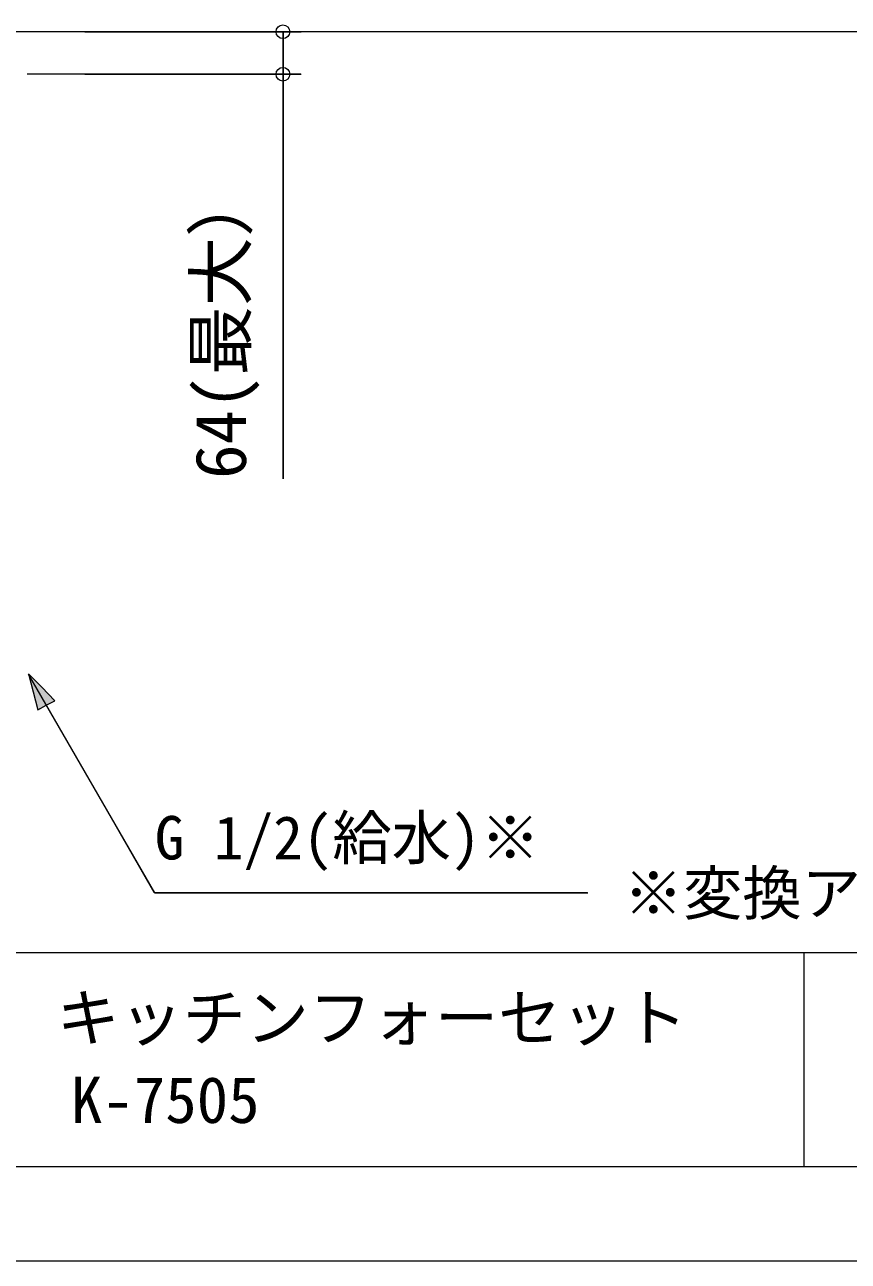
# Model space of a CAD drawing. Units: millimetres, scale not verified. Extents: x -1392 to 1770, y -947 to 991.
# Drawn here: x -391 to 61, y -947 to -268 of the extents above; entities that cross this region are included whole.
import ezdxf
from ezdxf.enums import TextEntityAlignment as Align

# ---------------------------------------------------------------- set-up
doc = ezdxf.new("R2010")
doc.units = ezdxf.units.MM
doc.header["$LTSCALE"] = 10
for name, color, linetype, lineweight in [('0-1_レイヤー_1', 7, 'Continuous', 18), ('0-8', 7, 'Continuous', 5), ('F-0', 7, 'Continuous', 5)]:
    doc.layers.add(name, color=color, linetype=linetype, lineweight=lineweight)
doc.styles.add('ＭＳ ゴシック', font='')
doc.styles.get('ＭＳ ゴシック').set_extended_font_data('MS Gothic')

msp = doc.modelspace()

# ---------------------------------------------------------------- linework, layer by layer
at = {"layer": '0-1_レイヤー_1'}
for points in [[(-710.14, -272.1), (156, -272.1), (1022.14, -272.1)], [(-390.1, -295.38), (-373.38, -295.38), (-356.66, -295.38)]]:
    msp.add_lwpolyline(points, dxfattribs=at)
at = {"layer": '0-1_レイヤー_1', "color": 5}
for points in [[(-358.35, -272.1), (-299.08, -272.1), (-239.82, -272.1)], [(-249.55, -272.1), (-249.55, -283.74), (-249.55, -295.38)], [(-358.35, -295.38), (-299.08, -295.38), (-239.82, -295.38)], [(-249.55, -295.38), (-249.55, -406.51), (-249.55, -517.63)], [(-320.25, -744.96), (-352.42, -689.08), (-384.6, -633.2)], [(-320.25, -744.96), (-201.3, -744.96), (-82.34, -744.96)]]:
    msp.add_lwpolyline(points, dxfattribs=at)
msp.add_lwpolyline([(-389.25, -624.73), (-386.71, -634.68), (-384.17, -644.63), (-379.52, -642.09), (-374.86, -639.55), (-382.06, -632.14)], close=True, dxfattribs=at)
at = {"layer": '0-8'}
for p, q in [((-358.4, -272.19), (-239.64, -272.19)), ((-249.64, -272.19), (-249.64, -295.54)), ((-358.4, -295.54), (-239.64, -295.54)), ((-249.64, -295.54), (-249.64, -517.79)), ((-319.98, -745.12), (-389.35, -624.98)), ((-319.98, -745.12), (-82.27, -745.12))]:
    msp.add_line(p, q, dxfattribs=at)
for centre in [(-249.64, -272.19), (-249.64, -295.54)]:
    msp.add_circle(centre, 3.75, dxfattribs=at)
msp.add_solid([(-389.35, -624.98), (-374.45, -639.36), (-383.64, -644.88)], dxfattribs=at)
at = {"layer": 'F-0'}
for p, q in [((-1339.08, -777.82), (1297.56, -777.82)), ((36.32, -777.82), (36.32, -895.37)), ((-1339.08, -895.37), (1297.56, -895.37))]:
    msp.add_line(p, q, dxfattribs=at)
msp.add_lwpolyline([(-1391.5, 991.14), (1350.16, 991.14), (1350.16, -947.41), (-1391.5, -947.41)], close=True, dxfattribs=at)

# ---------------------------------------------------------------- texts
at = {"layer": '0-8', "style": 'ＭＳ ゴシック'}
msp.add_text('64(最大）', height=27.86, rotation=90, dxfattribs=at).set_placement((-261.56, -517.79), align=Align.BOTTOM_LEFT)
for s, p in [('G 1/2(給水)※', (-319.98, -733.9)), ('※変換アダプター使用時', (-62.54, -764.33))]:
    msp.add_text(s, height=23.88, dxfattribs=at).set_placement(p, align=Align.BOTTOM_LEFT)
at = {"layer": 'F-0', "style": 'ＭＳ ゴシック'}
for s, p in [('キッチンフォーセット', (-373.85, -833.98)), ('K-7505', (-366.01, -879.08))]:
    msp.add_text(s, height=25.38, dxfattribs=at).set_placement(p, align=Align.BOTTOM_LEFT)

doc.saveas('drawing.dxf')
